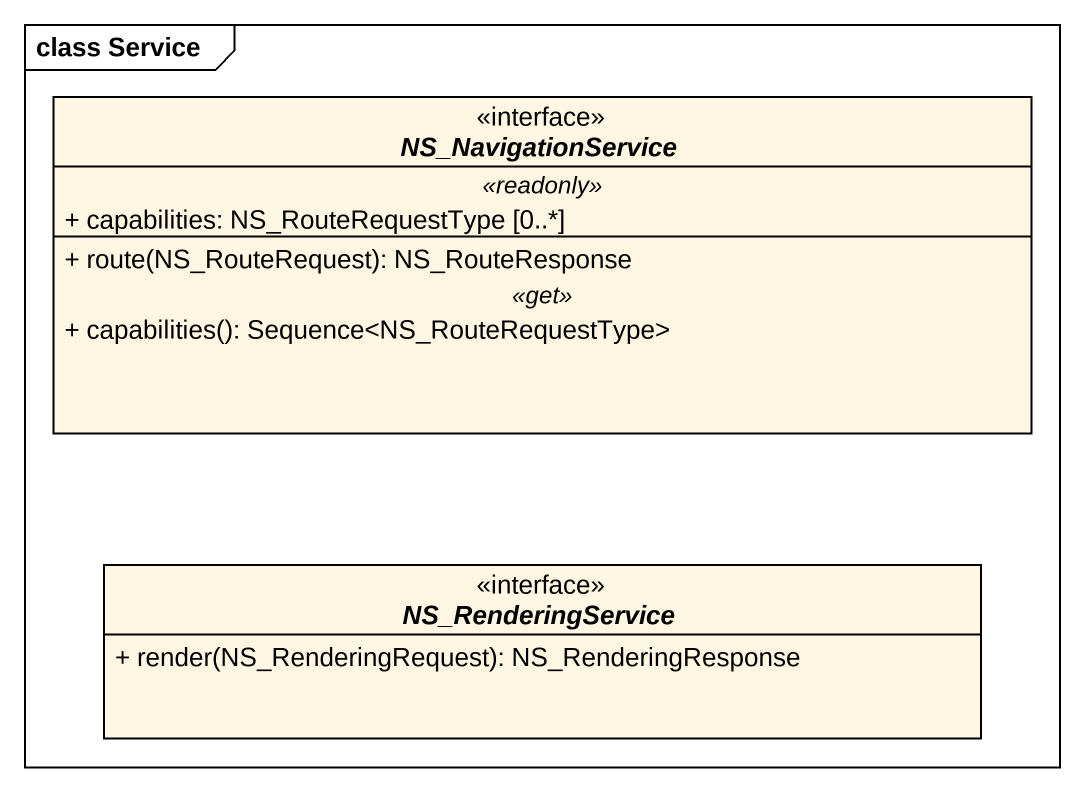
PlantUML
@startuml
mainframe class Service
hide circle
hide empty members
skinparam classAttributeIconSize 0
interface NS_NavigationService {
  .. <<readonly>> ..
  + capabilities: NS_RouteRequestType [0..*]
  --
  + route(NS_RouteRequest): NS_RouteResponse
  .. <<get>> ..
  + capabilities(): Sequence<NS_RouteRequestType>
}
interface NS_RenderingService {
  + render(NS_RenderingRequest): NS_RenderingResponse
}
@enduml
